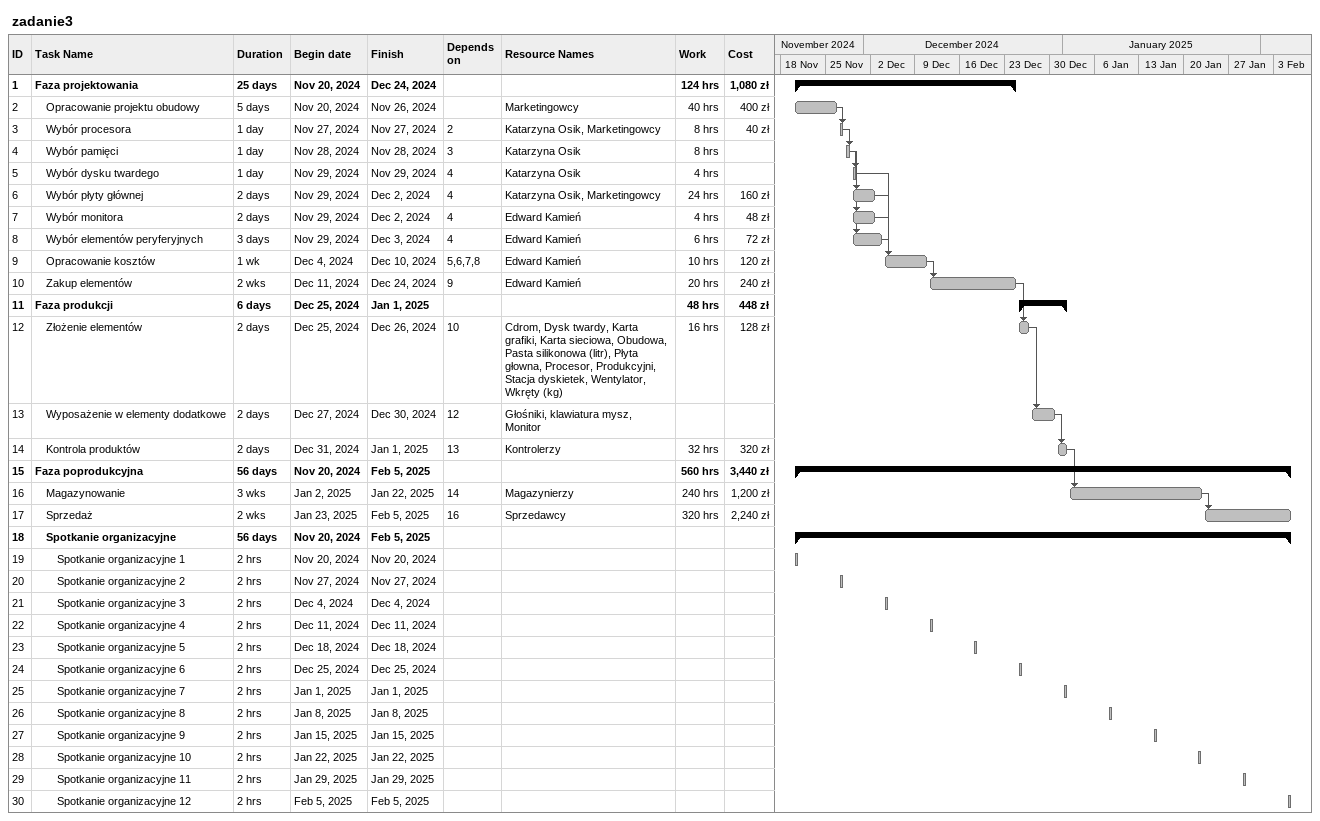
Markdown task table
zadanie3

| ID | Level | Task | Duration | Start | Finish | Predecessors | Resources | Work (h) | Cost (zł) |
|---|---|---|---|---|---|---|---|---|---|
| 1 | 1 | **Faza projektowania** | 25d | 2024-11-20 | 2024-12-24 |  |  | 124 | 1080 |
| 2 | 2 | Opracowanie projektu obudowy | 5d | 2024-11-20 | 2024-11-26 |  | Marketingowcy | 40 | 400 |
| 3 | 2 | Wybór procesora | 1d | 2024-11-27 | 2024-11-27 | 2 | Katarzyna Osik, Marketingowcy | 8 | 40 |
| 4 | 2 | Wybór pamięci | 1d | 2024-11-28 | 2024-11-28 | 3 | Katarzyna Osik | 8 |  |
| 5 | 2 | Wybór dysku twardego | 1d | 2024-11-29 | 2024-11-29 | 4 | Katarzyna Osik | 4 |  |
| 6 | 2 | Wybór płyty głównej | 2d | 2024-11-29 | 2024-12-02 | 4 | Katarzyna Osik, Marketingowcy | 24 | 160 |
| 7 | 2 | Wybór monitora | 2d | 2024-11-29 | 2024-12-02 | 4 | Edward Kamień | 4 | 48 |
| 8 | 2 | Wybór elementów peryferyjnych | 3d | 2024-11-29 | 2024-12-03 | 4 | Edward Kamień | 6 | 72 |
| 9 | 2 | Opracowanie kosztów | 1w | 2024-12-04 | 2024-12-10 | 5, 6, 7, 8 | Edward Kamień | 10 | 120 |
| 10 | 2 | Zakup elementów | 2w | 2024-12-11 | 2024-12-24 | 9 | Edward Kamień | 20 | 240 |
| 11 | 1 | **Faza produkcji** | 6d | 2024-12-25 | 2025-01-01 |  |  | 48 | 448 |
| 12 | 2 | Złożenie elementów | 2d | 2024-12-25 | 2024-12-26 | 10 | Cdrom, Dysk twardy, Karta grafiki, Karta sieciowa, Obudowa, Pasta silikonowa (litr), Płyta głowna, Procesor, Produkcyjni, Stacja dyskietek, Wentylator, Wkręty (kg) | 16 | 128 |
| 13 | 2 | Wyposażenie w elementy dodatkowe | 2d | 2024-12-27 | 2024-12-30 | 12 | Głośniki, klawiatura mysz, Monitor |  |  |
| 14 | 2 | Kontrola produktów | 2d | 2024-12-31 | 2025-01-01 | 13 | Kontrolerzy | 32 | 320 |
| 15 | 1 | **Faza poprodukcyjna** | 56d | 2024-11-20 | 2025-02-05 |  |  | 560 | 3440 |
| 16 | 2 | Magazynowanie | 3w | 2025-01-02 | 2025-01-22 | 14 | Magazynierzy | 240 | 1200 |
| 17 | 2 | Sprzedaż | 2w | 2025-01-23 | 2025-02-05 | 16 | Sprzedawcy | 320 | 2240 |
| 18 | 2 | **Spotkanie organizacyjne** | 56d | 2024-11-20 | 2025-02-05 |  |  |  |  |
| 19 | 3 | Spotkanie organizacyjne 1 | 2h | 2024-11-20 | 2024-11-20 |  |  |  |  |
| 20 | 3 | Spotkanie organizacyjne 2 | 2h | 2024-11-27 | 2024-11-27 |  |  |  |  |
| 21 | 3 | Spotkanie organizacyjne 3 | 2h | 2024-12-04 | 2024-12-04 |  |  |  |  |
| 22 | 3 | Spotkanie organizacyjne 4 | 2h | 2024-12-11 | 2024-12-11 |  |  |  |  |
| 23 | 3 | Spotkanie organizacyjne 5 | 2h | 2024-12-18 | 2024-12-18 |  |  |  |  |
| 24 | 3 | Spotkanie organizacyjne 6 | 2h | 2024-12-25 | 2024-12-25 |  |  |  |  |
| 25 | 3 | Spotkanie organizacyjne 7 | 2h | 2025-01-01 | 2025-01-01 |  |  |  |  |
| 26 | 3 | Spotkanie organizacyjne 8 | 2h | 2025-01-08 | 2025-01-08 |  |  |  |  |
| 27 | 3 | Spotkanie organizacyjne 9 | 2h | 2025-01-15 | 2025-01-15 |  |  |  |  |
| 28 | 3 | Spotkanie organizacyjne 10 | 2h | 2025-01-22 | 2025-01-22 |  |  |  |  |
| 29 | 3 | Spotkanie organizacyjne 11 | 2h | 2025-01-29 | 2025-01-29 |  |  |  |  |
| 30 | 3 | Spotkanie organizacyjne 12 | 2h | 2025-02-05 | 2025-02-05 |  |  |  |  |
